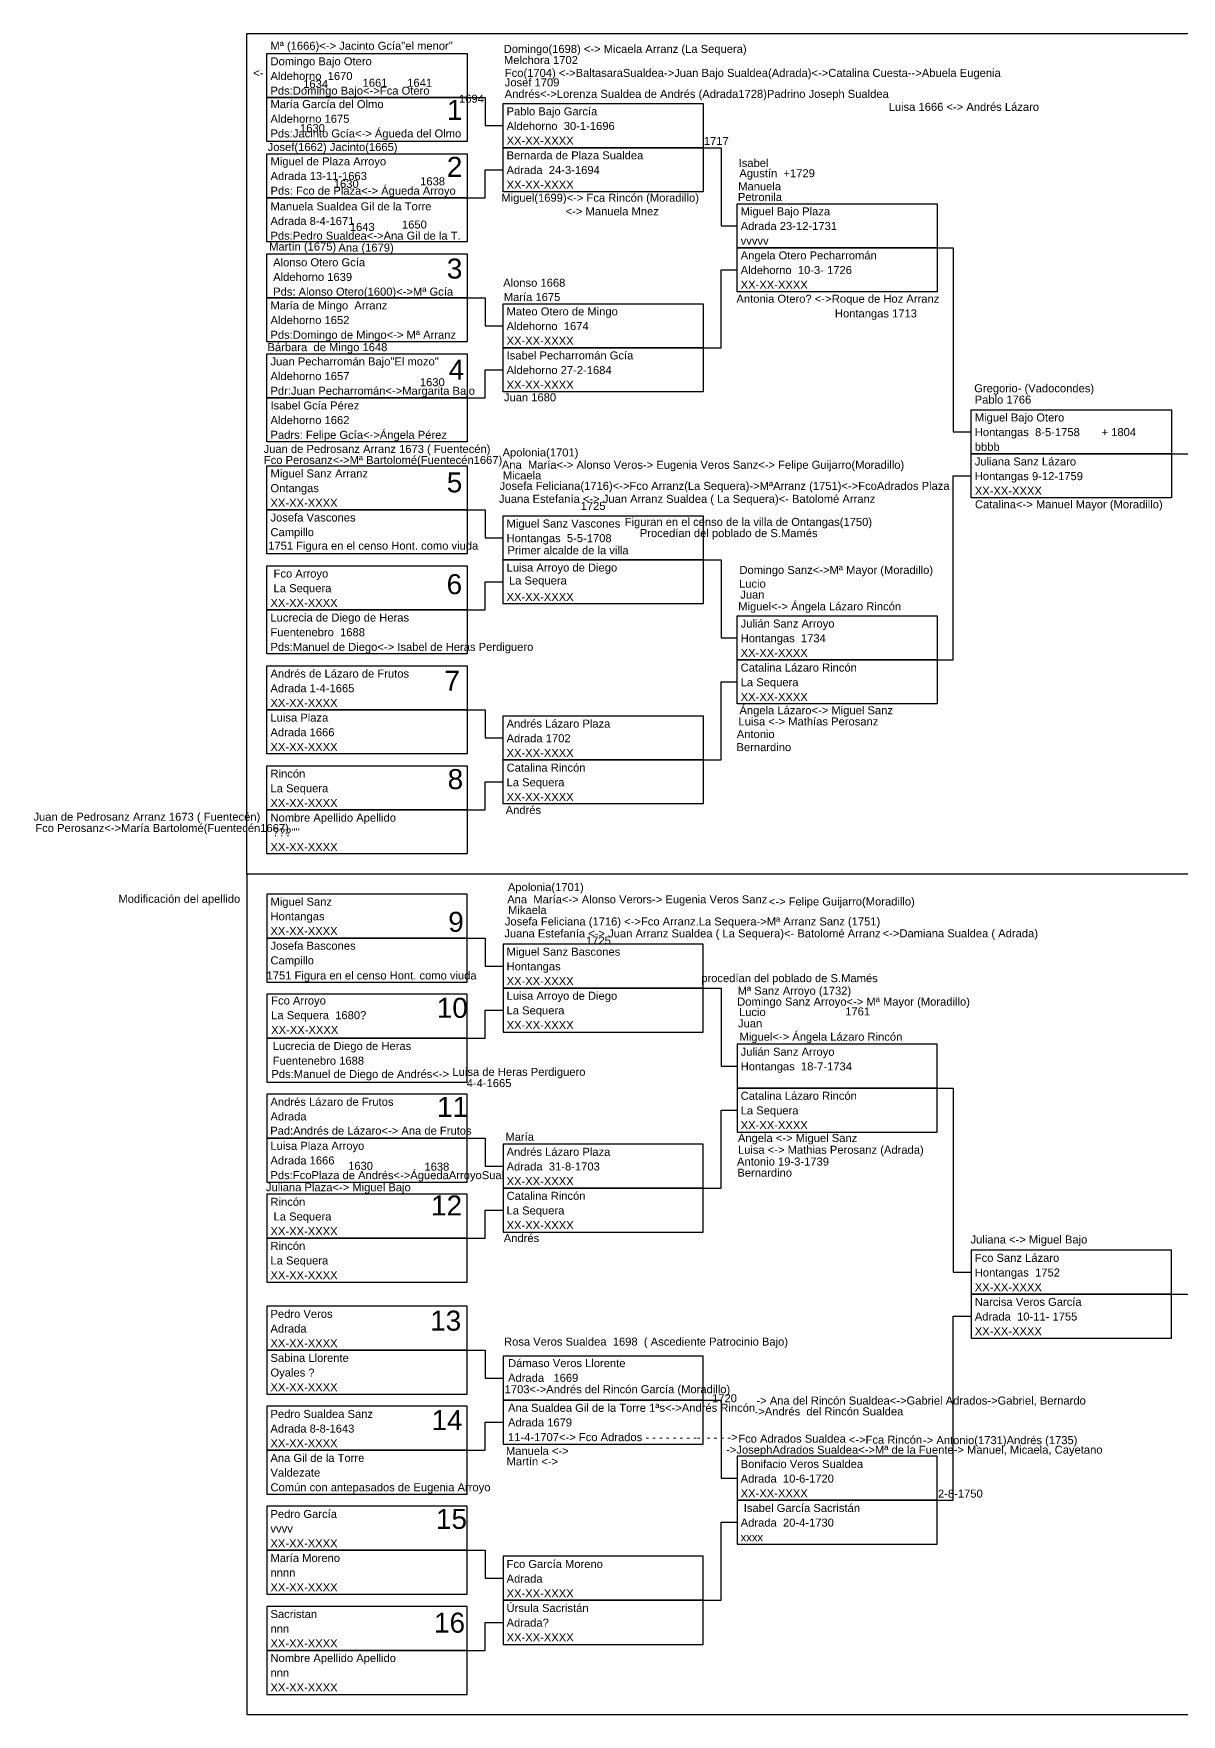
# Model space of a CAD drawing. Header units: millimetres. Extents: x -16844 to 23151, y -8543 to 4892.
# Drawn here: x -3122.6 to -2835.8, y -1500 to -1080 of the extents above; entities that cross this region are included whole.
import ezdxf
from ezdxf.enums import TextEntityAlignment as Align

# ---------------------------------------------------------------- set-up
doc = ezdxf.new("R2010")
doc.units = ezdxf.units.MM
doc.layers.add('Sanz', color=230, linetype='Continuous')
doc.styles.add('Arial', font='arial.ttf', dxfattribs={"height": 0.01})

# ---------------------------------------------------------------- blocks, each defined once
blk = doc.blocks.new('Hoja superior')
for points in [[(0, 210), (297, 210), (297, 0), (0, 0)], [(5, 205), (55, 205), (55, 194), (5, 194)], [(5, 194), (55, 194), (55, 183), (5, 183)], [(64, 192.5), (114, 192.5), (114, 181.5), (64, 181.5)], [(64, 181.5), (114, 181.5), (114, 170.5), (64, 170.5)], [(5, 180), (55, 180), (55, 169), (5, 169)], [(5, 169), (55, 169), (55, 158), (5, 158)], [(122.5, 167.5), (172.5, 167.5), (172.5, 156.5), (122.5, 156.5)], [(122.5, 156.5), (172.5, 156.5), (172.5, 145.5), (122.5, 145.5)], [(5, 155), (55, 155), (55, 144), (5, 144)], [(5, 144), (55, 144), (55, 133), (5, 133)], [(64, 142.5), (114, 142.5), (114, 131.5), (64, 131.5)], [(64, 131.5), (114, 131.5), (114, 120.5), (64, 120.5)], [(5, 130), (55, 130), (55, 119), (5, 119)], [(5, 119), (55, 119), (55, 108), (5, 108)], [(181, 116), (231, 116), (231, 105), (181, 105)], [(181, 105), (231, 105), (231, 94), (181, 94)], [(5, 102), (55, 102), (55, 91), (5, 91)], [(5, 91), (55, 91), (55, 80), (5, 80)], [(64, 89.5), (114, 89.5), (114, 78.5), (64, 78.5)], [(5, 77), (55, 77), (55, 66), (5, 66)], [(64, 78.5), (114, 78.5), (114, 67.5), (64, 67.5)], [(5, 66), (55, 66), (55, 55), (5, 55)], [(122.5, 64.5), (172.5, 64.5), (172.5, 53.5), (122.5, 53.5)], [(5, 52), (55, 52), (55, 41), (5, 41)], [(122.5, 53.5), (172.5, 53.5), (172.5, 42.5), (122.5, 42.5)], [(5, 41), (55, 41), (55, 30), (5, 30)], [(64, 39.5), (114, 39.5), (114, 28.5), (64, 28.5)], [(5, 27), (55, 27), (55, 16), (5, 16)], [(64, 28.5), (114, 28.5), (114, 17.5), (64, 17.5)], [(5, 16), (55, 16), (55, 5), (5, 5)], [(240, 5), (290, 5), (290, 16), (240, 16)]]:
    blk.add_lwpolyline(points, close=True)
for points in [[(55, 194), (59.5, 194), (59.5, 187), (64, 187)], [(114, 181.5), (118.5, 181.5), (118.5, 162), (122.5, 162)], [(55, 169), (59.5, 169), (59.5, 176), (64, 176)], [(172.5, 156.5), (176.5, 156.5), (176.5, 110.5), (181, 110.5)], [(114, 131.5), (118.5, 131.5), (118.5, 151), (122.5, 151)], [(55, 144), (59.5, 144), (59.5, 137), (64, 137)], [(55, 119), (59.5, 119), (59.5, 126), (64, 126)], [(231, 105), (235.5, 105), (235.5, 10.5), (240, 10.5)], [(172.5, 53.5), (176.5, 53.5), (176.5, 99.5), (181, 99.5)], [(55, 91), (59.5, 91), (59.5, 84), (64, 84)], [(114, 78.5), (118.5, 78.5), (118.5, 59), (122.5, 59)], [(55, 66), (59.5, 66), (59.5, 73), (64, 73)], [(114, 28.5), (118.5, 28.5), (118.5, 48), (122.5, 48)], [(55, 41), (59.5, 41), (59.5, 34), (64, 34)], [(55, 16), (59.5, 16), (59.5, 23), (64, 23)]]:
    blk.add_lwpolyline(points)
blk = doc.blocks.new('Hoja inferior')
for points in [[(0, -210), (297, -210), (297, 0), (0, 0)], [(5, -16), (55, -16), (55, -5), (5, -5)], [(240, -5), (290, -5), (290, -16), (240, -16)], [(5, -27), (55, -27), (55, -16), (5, -16)], [(64, -28.5), (114, -28.5), (114, -17.5), (64, -17.5)], [(64, -39.5), (114, -39.5), (114, -28.5), (64, -28.5)], [(5, -41), (55, -41), (55, -30), (5, -30)], [(5, -52), (55, -52), (55, -41), (5, -41)], [(122.5, -53.5), (172.5, -53.5), (172.5, -42.5), (122.5, -42.5)], [(122.5, -64.5), (172.5, -64.5), (172.5, -53.5), (122.5, -53.5)], [(5, -66), (55, -66), (55, -55), (5, -55)], [(5, -77), (55, -77), (55, -66), (5, -66)], [(64, -78.5), (114, -78.5), (114, -67.5), (64, -67.5)], [(64, -89.5), (114, -89.5), (114, -78.5), (64, -78.5)], [(5, -91), (55, -91), (55, -80), (5, -80)], [(5, -102), (55, -102), (55, -91), (5, -91)], [(181, -105), (231, -105), (231, -94), (181, -94)], [(181, -116), (231, -116), (231, -105), (181, -105)], [(5, -119), (55, -119), (55, -108), (5, -108)], [(5, -130), (55, -130), (55, -119), (5, -119)], [(64, -131.5), (114, -131.5), (114, -120.5), (64, -120.5)], [(5, -144), (55, -144), (55, -133), (5, -133)], [(64, -142.5), (114, -142.5), (114, -131.5), (64, -131.5)], [(5, -155), (55, -155), (55, -144), (5, -144)], [(122.5, -156.5), (172.5, -156.5), (172.5, -145.5), (122.5, -145.5)], [(5, -169), (55, -169), (55, -158), (5, -158)], [(122.5, -167.5), (172.5, -167.5), (172.5, -156.5), (122.5, -156.5)], [(5, -180), (55, -180), (55, -169), (5, -169)], [(64, -181.5), (114, -181.5), (114, -170.5), (64, -170.5)], [(5, -194), (55, -194), (55, -183), (5, -183)], [(64, -192.5), (114, -192.5), (114, -181.5), (64, -181.5)], [(5, -205), (55, -205), (55, -194), (5, -194)]]:
    blk.add_lwpolyline(points, close=True)
for points in [[(231, -105), (235.5, -105), (235.5, -10.5), (240, -10.5)], [(55, -16), (59.5, -16), (59.5, -23), (64, -23)], [(114, -28.5), (118.5, -28.5), (118.5, -48), (122.5, -48)], [(55, -41), (59.5, -41), (59.5, -34), (64, -34)], [(172.5, -53.5), (176.5, -53.5), (176.5, -99.5), (181, -99.5)], [(114, -78.5), (118.5, -78.5), (118.5, -59), (122.5, -59)], [(55, -66), (59.5, -66), (59.5, -73), (64, -73)], [(55, -91), (59.5, -91), (59.5, -84), (64, -84)], [(172.5, -156.5), (176.5, -156.5), (176.5, -110.5), (181, -110.5)], [(55, -119), (59.5, -119), (59.5, -126), (64, -126)], [(114, -131.5), (118.5, -131.5), (118.5, -151), (122.5, -151)], [(55, -144), (59.5, -144), (59.5, -137), (64, -137)], [(114, -181.5), (118.5, -181.5), (118.5, -162), (122.5, -162)], [(55, -169), (59.5, -169), (59.5, -176), (64, -176)], [(55, -194), (59.5, -194), (59.5, -187), (64, -187)]]:
    blk.add_lwpolyline(points)
blk = doc.blocks.new('Casilla')
at = {"style": 'Arial'}
for tag, p in [('NOMBRE', (0.88, 8.08)), ('LUGAR_NACIMIENTO', (0.88, 4.42)), ('FECHA', (0.88, 0.75))]:
    blk.add_attdef(tag, p, '', height=2, dxfattribs=at)
blk = doc.blocks.new('Hermanos')
at = {"style": 'Arial'}
blk.add_attdef('NOMBRE', (0, 0), '', height=2, dxfattribs=at)

msp = doc.modelspace()

# ---------------------------------------------------------------- block references
for name, p, values in [('Hermanos', (-3063.47, -1084.04), {'NOMBRE': 'Mª (1666)<-> Jacinto Gcía"el menor"'}), ('Hermanos', (-3005.17, -1084.82), {'NOMBRE': 'Domingo(1698) <-> Micaela Arranz (La Sequera)'}), ('Casilla', (-3064.33, -1096), {'NOMBRE': 'Domingo Bajo Otero', 'LUGAR_NACIMIENTO': 'Aldehorno  1670', 'FECHA': 'Pds:Domingo Bajo<->Fca Otero'}), ('Hermanos', (-3005.11, -1087.6), {'NOMBRE': 'Melchora 1702'}), ('Hermanos', (-3055.27, -1093.59), {'NOMBRE': '1634'}), ('Hermanos', (-3040.43, -1093.27), {'NOMBRE': '1661'}), ('Hermanos', (-3029.27, -1093.27), {'NOMBRE': '1641'}), ('Hermanos', (-3004.91, -1093.19), {'NOMBRE': 'Josef 1709'}), ('Hermanos', (-3016.34, -1097.26), {'NOMBRE': '1694'}), ('Hermanos', (-3004.93, -1096.05), {'NOMBRE': 'Andrés<->Lorenza Sualdea de Andrés (Adrada1728)Padrino Joseph Sualdea'}), ('Casilla', (-3064.33, -1106.7), {'NOMBRE': 'María García del Olmo', 'LUGAR_NACIMIENTO': 'Aldehorno 1675', 'FECHA': 'Pds:Jacinto Gcía<-> Águeda del Olmo'}), ('Casilla', (-3005.33, -1108.5), {'NOMBRE': 'Pablo Bajo García', 'LUGAR_NACIMIENTO': 'Aldehorno  30-1-1696', 'FECHA': 'XX-XX-XXXX'}), ('Hermanos', (-2908.97, -1099.3), {'NOMBRE': 'Luisa 1666 <-> Andrés Lázaro'}), ('Hermanos', (-3056.07, -1104.6), {'NOMBRE': '1630'}), ('Hermanos', (-3064.15, -1109.33), {'NOMBRE': 'Josef(1662) Jacinto(1665)'}), ('Hermanos', (-2955.15, -1107.83), {'NOMBRE': '1717'}), ('Casilla', (-3064.31, -1121), {'NOMBRE': 'Miguel de Plaza Arroyo', 'LUGAR_NACIMIENTO': 'Adrada 13-11-1663', 'FECHA': 'Pds: Fco de Plaza<-> Águeda Arroyo'}), ('Casilla', (-3005.33, -1119.5), {'NOMBRE': 'Bernarda de Plaza Sualdea', 'LUGAR_NACIMIENTO': 'Adrada  24-3-1694', 'FECHA': 'XX-XX-XXXX'}), ('Hermanos', (-2946.46, -1113.32), {'NOMBRE': 'Isabel'}), ('Hermanos', (-3047.62, -1118.55), {'NOMBRE': '1630'}), ('Hermanos', (-3026.05, -1117.91), {'NOMBRE': '1638'}), ('Hermanos', (-2946.57, -1119.16), {'NOMBRE': 'Manuela'}), ('Hermanos', (-2946.28, -1115.89), {'NOMBRE': 'Agustín  +1729'}), ('Hermanos', (-3005.75, -1122.01), {'NOMBRE': 'Miguel(1699)<-> Fca Rincón (Moradillo)'}), ('Hermanos', (-2946.65, -1121.83), {'NOMBRE': 'Petronila'}), ('Casilla', (-3064.33, -1132.24), {'NOMBRE': 'Manuela Sualdea Gil de la Torre', 'LUGAR_NACIMIENTO': 'Adrada 8-4-1671', 'FECHA': 'Pds:Pedro Sualdea<->Ana Gil de la T.'}), ('Casilla', (-2946.83, -1133.5), {'NOMBRE': 'Miguel Bajo Plaza', 'LUGAR_NACIMIENTO': 'Adrada 23-12-1731', 'FECHA': 'vvvvv'}), ('Hermanos', (-3043.62, -1129.3), {'NOMBRE': '1643'}), ('Hermanos', (-3030.59, -1128.71), {'NOMBRE': '1650'}), ('Hermanos', (-3063.79, -1134.21), {'NOMBRE': 'Martín (1675) '}), ('Hermanos', (-3046.47, -1134.47), {'NOMBRE': 'Ana (1679)'}), ('Casilla', (-3063.66, -1146.22), {'NOMBRE': 'Alonso Otero Gcía', 'LUGAR_NACIMIENTO': 'Aldehorno 1639', 'FECHA': 'Pds: Alonso Otero(1600)<->Mª Gcía'}), ('Casilla', (-2946.83, -1144.5), {'NOMBRE': 'Angela Otero Pecharromán', 'LUGAR_NACIMIENTO': 'Aldehorno  10-3- 1726', 'FECHA': 'XX-XX-XXXX'}), ('Hermanos', (-3005.3, -1143.25), {'NOMBRE': 'Alonso 1668'}), ('Hermanos', (-3005.15, -1146.83), {'NOMBRE': 'María 1675'}), ('Casilla', (-3064.33, -1157), {'NOMBRE': 'María de Mingo  Arranz', 'LUGAR_NACIMIENTO': 'Aldehorno 1652', 'FECHA': 'Pds:Domingo de Mingo<-> Mª Arranz'}), ('Casilla', (-3005.33, -1158.5), {'NOMBRE': 'Mateo Otero de Mingo', 'LUGAR_NACIMIENTO': 'Aldehorno  1674', 'FECHA': 'XX-XX-XXXX'}), ('Hermanos', (-3064.21, -1159.35), {'NOMBRE': 'Bárbara  de Mingo 1648'}), ('Casilla', (-3064.33, -1171), {'NOMBRE': 'Juan Pecharromán Bajo"El mozo"', 'LUGAR_NACIMIENTO': 'Aldehorno 1657', 'FECHA': 'Pdr:Juan Pecharromán<->Margarita Bajo'}), ('Casilla', (-3005.33, -1169.5), {'NOMBRE': 'Isabel Pecharromán Gcía', 'LUGAR_NACIMIENTO': 'Aldehorno 27-2-1684', 'FECHA': 'XX-XX-XXXX'}), ('Hermanos', (-3026.12, -1168.11), {'NOMBRE': '1630'}), ('Hermanos', (-2887.6, -1169.62), {'NOMBRE': 'Gregorio- (Vadocondes)'}), ('Casilla', (-3064.33, -1182), {'NOMBRE': 'Isabel Gcía Pérez', 'LUGAR_NACIMIENTO': 'Aldehorno 1662', 'FECHA': 'Padrs: Felipe Gcía<->Ángela Pérez'}), ('Hermanos', (-3005.12, -1171.89), {'NOMBRE': 'Juan 1680'}), ('Hermanos', (-2887.47, -1172.45), {'NOMBRE': 'Pablo 1766'}), ('Casilla', (-2888.33, -1185), {'NOMBRE': 'Miguel Bajo Otero', 'LUGAR_NACIMIENTO': 'Hontangas  8-5-1758       + 1804', 'FECHA': 'bbbb'}), ('Hermanos', (-3006.23, -1185.66), {'NOMBRE': ' Apolonia(1701)'}), ('Hermanos', (-3006.4, -1188.75), {'NOMBRE': ' Ana  María<-> Alonso Veros-> Eugenia Veros Sanz<-> Felipe Guijarro(Moradillo)'}), ('Casilla', (-2888.33, -1196), {'NOMBRE': 'Juliana Sanz Lázaro', 'LUGAR_NACIMIENTO': 'Hontangas 9-12-1759', 'FECHA': 'XX-XX-XXXX'}), ('Casilla', (-3064.33, -1199), {'NOMBRE': 'Miguel Sanz Arranz', 'LUGAR_NACIMIENTO': 'Ontangas', 'FECHA': 'XX-XX-XXXX'}), ('Hermanos', (-3006.19, -1194.01), {'NOMBRE': 'Josefa Feliciana(1716)<->Fco Arranz(La Sequera)->MªArranz (1751)<->FcoAdrados Plaza'}), ('Hermanos', (-3005.4, -1191.4), {'NOMBRE': 'Micaela'}), ('Hermanos', (-3006.34, -1197.25), {'NOMBRE': 'Juana Estefanía <-> Juan Arranz Sualdea ( La Sequera)<- Batolomé Arranz'}), ('Hermanos', (-2887.39, -1198.62), {'NOMBRE': 'Catalina<-> Manuel Mayor (Moradillo)'}), ('Hermanos', (-2985.94, -1199.03), {'NOMBRE': '1725'}), ('Hermanos', (-2971.15, -1205.82), {'NOMBRE': 'Procedían del poblado de S.Mamés'}), ('Hermanos', (-2946.26, -1215.02), {'NOMBRE': 'Domingo Sanz<->Mª Mayor (Moradillo)'}), ('Casilla', (-3064.33, -1224), {'NOMBRE': ' Fco Arroyo', 'LUGAR_NACIMIENTO': ' La Sequera', 'FECHA': 'XX-XX-XXXX'}), ('Hermanos', (-3003.85, -1217.66), {'NOMBRE': 'La Sequera'}), ('Hermanos', (-2946.35, -1218.46), {'NOMBRE': 'Lucio'}), ('Hermanos', (-2946.06, -1221.18), {'NOMBRE': 'Juan'}), ('Casilla', (-2946.83, -1236.5), {'NOMBRE': 'Julián Sanz Arroyo', 'LUGAR_NACIMIENTO': 'Hontangas  1734', 'FECHA': 'XX-XX-XXXX'}), ('Casilla', (-3064.33, -1249), {'NOMBRE': 'Andrés de Lázaro de Frutos', 'LUGAR_NACIMIENTO': 'Adrada 1-4-1665', 'FECHA': 'XX-XX-XXXX'}), ('Casilla', (-2946.83, -1247.5), {'NOMBRE': 'Catalina Lázaro Rincón', 'LUGAR_NACIMIENTO': 'La Sequera', 'FECHA': 'XX-XX-XXXX'}), ('Casilla', (-3064.33, -1260), {'NOMBRE': 'Luisa Plaza', 'LUGAR_NACIMIENTO': 'Adrada 1666', 'FECHA': 'XX-XX-XXXX'}), ('Casilla', (-3005.33, -1261.5), {'NOMBRE': 'Andrés Lázaro Plaza', 'LUGAR_NACIMIENTO': 'Adrada 1702', 'FECHA': 'XX-XX-XXXX'}), ('Hermanos', (-2946.49, -1252.88), {'NOMBRE': 'Luisa <-> Mathías Perosanz'}), ('Hermanos', (-2946.93, -1256.04), {'NOMBRE': 'Antonio'}), ('Hermanos', (-2947, -1259.3), {'NOMBRE': 'Bernardino'}), ('Casilla', (-3064.33, -1274), {'NOMBRE': 'Rincón', 'LUGAR_NACIMIENTO': 'La Sequera', 'FECHA': 'XX-XX-XXXX'}), ('Casilla', (-3005.33, -1272.5), {'NOMBRE': 'Catalina Rincón', 'LUGAR_NACIMIENTO': 'La Sequera', 'FECHA': 'XX-XX-XXXX'}), ('Casilla', (-3064.33, -1285), {'NOMBRE': 'Nombre Apellido Apellido', 'LUGAR_NACIMIENTO': "'???''''", 'FECHA': 'XX-XX-XXXX'}), ('Hermanos', (-3004.68, -1275), {'NOMBRE': 'Andrés'}), ('Hermanos', (-3004.9, -1294.26), {'NOMBRE': ' Apolonia(1701)'}), ('Casilla', (-3064.33, -1306), {'NOMBRE': 'Miguel Sanz', 'LUGAR_NACIMIENTO': 'Hontangas', 'FECHA': 'XX-XX-XXXX'}), ('Hermanos', (-3005.07, -1297.34), {'NOMBRE': ' Ana  María<-> Alonso Verors-> Eugenia Veros Sanz'}), ('Hermanos', (-3004.88, -1302.86), {'NOMBRE': 'Josefa Feliciana (1716) <->Fco Arranz.La Sequera->Mª Arranz Sanz (1751)'}), ('Hermanos', (-3004.07, -1300), {'NOMBRE': 'Mikaela'}), ('Hermanos', (-3005.01, -1305.85), {'NOMBRE': 'Juana Estefanía <-> Juan Arranz Sualdea ( La Sequera)<- Batolomé Arranz'}), ('Hermanos', (-2984.61, -1307.63), {'NOMBRE': '1725'}), ('Hermanos', (-2911.25, -1305.82), {'NOMBRE': ' <->Damiana Sualdea ( Adrada)'}), ('Casilla', (-3005.33, -1318.5), {'NOMBRE': 'Miguel Sanz Bascones', 'LUGAR_NACIMIENTO': 'Hontangas', 'FECHA': 'XX-XX-XXXX'}), ('Hermanos', (-2946.7, -1320.16), {'NOMBRE': 'Mª Sanz Arroyo (1732)'}), ('Casilla', (-3064.15, -1330.7), {'NOMBRE': 'Fco Arroyo', 'LUGAR_NACIMIENTO': 'La Sequera  1680?', 'FECHA': 'XX-XX-XXXX'}), ('Casilla', (-3005.33, -1329.5), {'NOMBRE': 'Luisa Arroyo de Diego', 'LUGAR_NACIMIENTO': 'La Sequera', 'FECHA': 'XX-XX-XXXX'}), ('Hermanos', (-2946.83, -1322.89), {'NOMBRE': 'Domingo Sanz Arroyo<-> Mª Mayor (Moradillo)'}), ('Hermanos', (-2946.62, -1328.33), {'NOMBRE': 'Juan'}), ('Hermanos', (-2946.37, -1325.5), {'NOMBRE': 'Lucio'}), ('Hermanos', (-2919.83, -1325.34), {'NOMBRE': '1761'}), ('Casilla', (-2946.83, -1354.5), {'NOMBRE': 'Catalina Lázaro Rincón', 'LUGAR_NACIMIENTO': 'La Sequera', 'FECHA': 'XX-XX-XXXX'}), ('Hermanos', (-3063.51, -1355.13), {'NOMBRE': 'Pad:Andrés de Lázaro<-> Ana de Frutos'}), ('Hermanos', (-3004.75, -1356.66), {'NOMBRE': 'María'}), ('Casilla', (-3064.33, -1367), {'NOMBRE': 'Luisa Plaza Arroyo', 'LUGAR_NACIMIENTO': 'Adrada 1666', 'FECHA': 'Pds:FcoPlaza de Andrés<->ÁguedaArroyoSual'}), ('Casilla', (-3005.33, -1368.5), {'NOMBRE': 'Andrés Lázaro Plaza', 'LUGAR_NACIMIENTO': 'Adrada  31-8-1703', 'FECHA': 'XX-XX-XXXX'}), ('Hermanos', (-2946.87, -1362.85), {'NOMBRE': 'Antonio 19-3-1739'}), ('Hermanos', (-2946.64, -1359.91), {'NOMBRE': 'Luisa <-> Mathias Perosanz (Adrada)'}), ('Hermanos', (-3044.83, -1363.92), {'NOMBRE': ' 1630'}), ('Hermanos', (-3025.76, -1364.13), {'NOMBRE': ' 1638'}), ('Hermanos', (-2946.78, -1365.64), {'NOMBRE': 'Bernardino'}), ('Hermanos', (-3064.58, -1369.28), {'NOMBRE': 'Juliana Plaza<-> Miguel Bajo'}), ('Casilla', (-3064.33, -1381), {'NOMBRE': 'Rincón', 'LUGAR_NACIMIENTO': ' La Sequera', 'FECHA': 'XX-XX-XXXX'}), ('Casilla', (-3005.33, -1379.5), {'NOMBRE': 'Catalina Rincón', 'LUGAR_NACIMIENTO': 'La Sequera', 'FECHA': 'XX-XX-XXXX'}), ('Casilla', (-3064.33, -1392), {'NOMBRE': 'Rincón', 'LUGAR_NACIMIENTO': 'La Sequera', 'FECHA': 'XX-XX-XXXX'}), ('Hermanos', (-3005.15, -1381.97), {'NOMBRE': 'Andrés'}), ('Hermanos', (-2888.52, -1382.33), {'NOMBRE': 'Juliana <-> Miguel Bajo'}), ('Casilla', (-2888.33, -1395), {'NOMBRE': 'Fco Sanz Lázaro', 'LUGAR_NACIMIENTO': 'Hontangas  1752', 'FECHA': 'XX-XX-XXXX'}), ('Casilla', (-2888.33, -1406), {'NOMBRE': 'Narcisa Veros García', 'LUGAR_NACIMIENTO': 'Adrada  10-11- 1755', 'FECHA': 'XX-XX-XXXX'}), ('Casilla', (-3064.33, -1409), {'NOMBRE': 'Pedro Veros', 'LUGAR_NACIMIENTO': 'Adrada', 'FECHA': 'XX-XX-XXXX'}), ('Hermanos', (-3005.09, -1407.85), {'NOMBRE': 'Rosa Veros Sualdea  1698  ( Ascediente Patrocinio Bajo)'}), ('Casilla', (-3064.33, -1420), {'NOMBRE': 'Sabina Llorente', 'LUGAR_NACIMIENTO': 'Oyales ?', 'FECHA': 'XX-XX-XXXX'}), ('Hermanos', (-2953.1, -1422), {'NOMBRE': '1720'}), ('Hermanos', (-2942.5, -1425.29), {'NOMBRE': '->Andrés  del Rincón Sualdea '}), ('Hermanos', (-2942.01, -1422.58), {'NOMBRE': '-> Ana del Rincón Sualdea<->Gabriel Adrados->Gabriel, Bernardo '}), ('Casilla', (-3064.33, -1434), {'NOMBRE': 'Pedro Sualdea Sanz', 'LUGAR_NACIMIENTO': 'Adrada 8-8-1643', 'FECHA': 'XX-XX-XXXX'}), ('Hermanos', (-2918.94, -1432.36), {'NOMBRE': '<->Fca Rincón'}), ('Hermanos', (-3004.61, -1435.16), {'NOMBRE': 'Manuela <-> '}), ('Hermanos', (-3004.46, -1437.79), {'NOMBRE': 'Martín <->'}), ('Casilla', (-2946.83, -1446.5), {'NOMBRE': 'Bonifacio Veros Sualdea', 'LUGAR_NACIMIENTO': 'Adrada  10-6-1720', 'FECHA': 'XX-XX-XXXX'}), ('Hermanos', (-2896.65, -1445.83), {'NOMBRE': '2-8-1750'}), ('Casilla', (-3064.33, -1459), {'NOMBRE': 'Pedro García', 'LUGAR_NACIMIENTO': 'vvvv', 'FECHA': 'XX-XX-XXXX'}), ('Casilla', (-2946.83, -1457.5), {'NOMBRE': '^IIsabel García Sacristán', 'LUGAR_NACIMIENTO': 'Adrada  20-4-1730', 'FECHA': 'xxxx    '}), ('Casilla', (-3064.33, -1470), {'NOMBRE': 'María Moreno', 'LUGAR_NACIMIENTO': 'nnnn', 'FECHA': 'XX-XX-XXXX'}), ('Casilla', (-3005.33, -1471.5), {'NOMBRE': 'Fco García Moreno', 'LUGAR_NACIMIENTO': 'Adrada', 'FECHA': 'XX-XX-XXXX'}), ('Casilla', (-3064.33, -1484), {'NOMBRE': 'Sacristan', 'LUGAR_NACIMIENTO': 'nnn', 'FECHA': 'XX-XX-XXXX'}), ('Casilla', (-3005.33, -1482.5), {'NOMBRE': 'Úrsula Sacristán', 'LUGAR_NACIMIENTO': 'Adrada?', 'FECHA': 'XX-XX-XXXX'}), ('Casilla', (-3064.33, -1495), {'NOMBRE': 'Nombre Apellido Apellido', 'LUGAR_NACIMIENTO': 'nnn', 'FECHA': 'XX-XX-XXXX'})]:
    msp.add_blockref(name, p).add_auto_attribs(values)
ref = msp.add_blockref('Hermanos', (-3067.77, -1090.83))
ref.add_attrib('NOMBRE', '<-', (-3067.77, -1090.83), dxfattribs={"color": 30, "height": 2, "style": 'Arial'})
ref = msp.add_blockref('Hermanos', (-3004.89, -1090.82))
ref.add_attrib('NOMBRE', 'Fco(1704) <->BaltasaraSualdea->Juan Bajo Sualdea(Adrada)<->Catalina Cuesta-->Abuela Eugenia', (-3004.89, -1090.82), dxfattribs={"color": 30, "height": 2, "style": 'Arial'})
ref = msp.add_blockref('Hermanos', (-3006.76, -1125.4))
ref.add_attrib('NOMBRE', '                      <-> Manuela Mnez', (-3006.76, -1125.4), dxfattribs={"color": 30, "height": 2, "style": 'Arial'})
ref = msp.add_blockref('Casilla', (-2947.89, -1155.33))
ref.add_attrib('NOMBRE', 'Antonia Otero? <->', (-2947.01, -1147.25), dxfattribs={"height": 2, "style": 'Arial'})
ref = msp.add_blockref('Casilla', (-2924.06, -1155.33))
ref.add_attrib('NOMBRE', 'Roque de Hoz Arranz', (-2923.18, -1147.25), dxfattribs={"height": 2, "style": 'Arial'})
ref.add_attrib('LUGAR_NACIMIENTO', ' Hontangas 1713', (-2923.18, -1150.92), dxfattribs={"color": 7, "height": 2, "style": 'Arial'})
ref = msp.add_blockref('Hermanos', (-3065.17, -1184.78))
ref.add_attrib('NOMBRE', 'Juan de Pedrosanz Arranz 1673 ( Fuentecén)', (-3065.17, -1184.78), dxfattribs={"color": 4, "height": 2, "style": 'Arial'})
ref = msp.add_blockref('Hermanos', (-3065.11, -1187.54))
ref.add_attrib('NOMBRE', 'Fco Perosanz<->Mª Bartolomé(Fuentecén1667)', (-3065.11, -1187.54), dxfattribs={"color": 4, "height": 2, "style": 'Arial'})
ref = msp.add_blockref('Casilla', (-3064.33, -1210))
ref.add_attrib('NOMBRE', 'Josefa Vascones', (-3063.45, -1201.92), dxfattribs={"height": 2, "style": 'Arial'})
ref.add_attrib('LUGAR_NACIMIENTO', 'Campillo', (-3063.45, -1205.58), dxfattribs={"height": 2, "style": 'Arial'})
ref = msp.add_blockref('Hermanos', (-2974.93, -1203.02))
ref.add_attrib('NOMBRE', 'Figuran en el censo de la villa de Ontangas(1750) ', (-2974.93, -1203.02), dxfattribs={"color": 4, "height": 2, "style": 'Arial'})
ref = msp.add_blockref('Casilla', (-3005.33, -1211.5))
ref.add_attrib('NOMBRE', 'Miguel Sanz Vascones', (-3004.45, -1203.42), dxfattribs={"height": 2, "style": 'Arial'})
ref.add_attrib('LUGAR_NACIMIENTO', 'Hontangas  5-5-1708', (-3004.45, -1207.08), dxfattribs={"height": 2, "style": 'Arial'})
ref = msp.add_blockref('Hermanos', (-3064.02, -1208.96))
ref.add_attrib('NOMBRE', '1751 Figura en el censo Hont. como viuda', (-3064.02, -1208.96), dxfattribs={"color": 4, "height": 2, "style": 'Arial'})
ref = msp.add_blockref('Hermanos', (-3004.23, -1210.1))
ref.add_attrib('NOMBRE', 'Primer alcalde de la villa', (-3004.23, -1210.1), dxfattribs={"color": 4, "height": 2, "style": 'Arial'})
ref = msp.add_blockref('Casilla', (-3005.33, -1222.5))
ref.add_attrib('NOMBRE', 'Luisa Arroyo de Diego', (-3004.45, -1214.42), dxfattribs={"height": 2, "style": 'Arial'})
ref.add_attrib('FECHA', 'XX-XX-XXXX', (-3004.45, -1221.75), dxfattribs={"height": 2, "style": 'Arial'})
ref = msp.add_blockref('Hermanos', (-2946.56, -1224.12))
ref.add_attrib('NOMBRE', 'Miguel<-> Ángela Lázaro Rincón', (-2946.56, -1224.12), dxfattribs={"color": 151, "height": 2, "style": 'Arial'})
ref = msp.add_blockref('Casilla', (-3064.33, -1235))
ref.add_attrib('NOMBRE', 'Lucrecia de Diego de Heras', (-3063.45, -1226.92), dxfattribs={"height": 2, "style": 'Arial'})
ref.add_attrib('LUGAR_NACIMIENTO', 'Fuentenebro  1688', (-3063.45, -1230.58), dxfattribs={"height": 2, "style": 'Arial'})
ref.add_attrib('FECHA', 'Pds:Manuel de Diego<-> Isabel de Heras Perdiguero', (-3063.45, -1234.25), dxfattribs={"color": 3, "height": 2, "style": 'Arial'})
ref = msp.add_blockref('Hermanos', (-2946.26, -1250.09))
ref.add_attrib('NOMBRE', 'Ángela Lázaro<-> Miguel Sanz', (-2946.26, -1250.09), dxfattribs={"color": 151, "height": 2, "style": 'Arial'})
ref = msp.add_blockref('Hermanos', (-3122.68, -1276.69))
ref.add_attrib('NOMBRE', 'Juan de Pedrosanz Arranz 1673 ( Fuentecén)', (-3122.68, -1276.69), dxfattribs={"color": 4, "height": 2, "style": 'Arial'})
ref = msp.add_blockref('Hermanos', (-3122.21, -1279.51))
ref.add_attrib('NOMBRE', 'Fco Perosanz<->María Bartolomé(Fuentecén1667)', (-3122.21, -1279.51), dxfattribs={"color": 4, "height": 2, "style": 'Arial'})
ref = msp.add_blockref('Hermanos', (-3101.45, -1297.19))
ref.add_attrib('NOMBRE', 'Modificación del apellido', (-3101.45, -1297.19), dxfattribs={"color": 4, "height": 2, "style": 'Arial'})
ref = msp.add_blockref('Hermanos', (-2938.92, -1297.87))
ref.add_attrib('NOMBRE', '<-> Felipe Guijarro(Moradillo)', (-2938.92, -1297.87), dxfattribs={"color": 3, "height": 2, "style": 'Arial'})
ref = msp.add_blockref('Casilla', (-3064.33, -1317))
ref.add_attrib('NOMBRE', 'Josefa Bascones', (-3063.45, -1308.92), dxfattribs={"height": 2, "style": 'Arial'})
ref.add_attrib('LUGAR_NACIMIENTO', 'Campillo', (-3063.45, -1312.58), dxfattribs={"height": 2, "style": 'Arial'})
ref = msp.add_blockref('Hermanos', (-3064.42, -1316.35))
ref.add_attrib('NOMBRE', '1751 Figura en el censo Hont. como viuda', (-3064.42, -1316.35), dxfattribs={"color": 4, "height": 2, "style": 'Arial'})
ref = msp.add_blockref('Hermanos', (-2955.8, -1317.02))
ref.add_attrib('NOMBRE', 'procedían del poblado de S.Mamés', (-2955.8, -1317.02), dxfattribs={"color": 6, "height": 2, "style": 'Arial'})
ref = msp.add_blockref('Hermanos', (-2946.25, -1331.66))
ref.add_attrib('NOMBRE', 'Miguel<-> Ángela Lázaro Rincón', (-2946.25, -1331.66), dxfattribs={"color": 151, "height": 2, "style": 'Arial'})
ref = msp.add_blockref('Casilla', (-3063.78, -1342.06))
ref.add_attrib('NOMBRE', 'Lucrecia de Diego de Heras', (-3062.9, -1333.98), dxfattribs={"height": 2, "style": 'Arial'})
ref.add_attrib('LUGAR_NACIMIENTO', 'Fuentenebro 1688', (-3062.9, -1337.65), dxfattribs={"height": 2, "style": 'Arial'})
ref = msp.add_blockref('Casilla', (-2946.83, -1343.5))
ref.add_attrib('NOMBRE', 'Julián Sanz Arroyo ', (-2945.95, -1335.42), dxfattribs={"color": 0, "height": 2, "style": 'Arial'})
ref.add_attrib('LUGAR_NACIMIENTO', 'Hontangas  18-7-1734', (-2945.95, -1339.08), dxfattribs={"height": 2, "style": 'Arial'})
ref = msp.add_blockref('Casilla', (-3064.1, -1349.06))
ref.add_attrib('NOMBRE', 'Pds:Manuel de Diego de Andrés<->', (-3063.22, -1340.98), dxfattribs={"height": 2, "style": 'Arial'})
ref = msp.add_blockref('Casilla', (-3018.85, -1348.52))
ref.add_attrib('NOMBRE', 'Luisa de Heras Perdiguero', (-3017.97, -1340.44), dxfattribs={"height": 2, "style": 'Arial'})
ref = msp.add_blockref('Casilla', (-3016.07, -1347.66))
ref.add_attrib('LUGAR_NACIMIENTO', ' 4-4-1665', (-3015.2, -1343.25), dxfattribs={"height": 2, "style": 'Arial'})
ref = msp.add_blockref('Casilla', (-3064.33, -1356))
ref.add_attrib('NOMBRE', 'Andrés Lázaro de Frutos', (-3063.45, -1347.92), dxfattribs={"height": 2, "style": 'Arial'})
ref.add_attrib('LUGAR_NACIMIENTO', 'Adrada', (-3063.45, -1351.58), dxfattribs={"height": 2, "style": 'Arial'})
ref = msp.add_blockref('Hermanos', (-2946.64, -1356.97))
ref.add_attrib('NOMBRE', 'Ángela <-> Miguel Sanz', (-2946.64, -1356.97), dxfattribs={"color": 151, "height": 2, "style": 'Arial'})
ref = msp.add_blockref('Casilla', (-3004.96, -1421.31))
ref.add_attrib('NOMBRE', 'Dámaso Veros Llorente', (-3004.08, -1413.23), dxfattribs={"height": 2, "style": 'Arial'})
ref.add_attrib('LUGAR_NACIMIENTO', 'Adrada   1669', (-3004.08, -1416.9), dxfattribs={"height": 2, "style": 'Arial'})
ref = msp.add_blockref('Casilla', (-3006.58, -1427.83))
ref.add_attrib('NOMBRE', ' 1703<->Andrés del Rincón García (Moradillo)', (-3005.71, -1419.75), dxfattribs={"height": 2, "style": 'Arial'})
ref = msp.add_blockref('Casilla', (-3004.96, -1432.47))
ref.add_attrib('NOMBRE', 'Ana Sualdea Gil de la Torre 1ªs<->Andrés Rincón ', (-3004.09, -1424.39), dxfattribs={"height": 2, "style": 'Arial'})
ref.add_attrib('LUGAR_NACIMIENTO', 'Adrada 1679', (-3004.09, -1428.05), dxfattribs={"height": 2, "style": 'Arial'})
ref.add_attrib('FECHA', '11-4-1707<-> Fco Adrados - - - - - - - --  - - - ->', (-3004.09, -1431.72), dxfattribs={"color": 254, "height": 2, "style": 'Arial'})
ref = msp.add_blockref('Hermanos', (-2946.55, -1432.09))
ref.add_attrib('NOMBRE', 'Fco Adrados Sualdea', (-2946.55, -1432.09), dxfattribs={"color": 254, "height": 2, "style": 'Arial'})
ref = msp.add_blockref('Hermanos', (-2950.84, -1432.47))
ref.add_attrib('NOMBRE', '                                                                 -> Antonio(1731)Andrés (1735)', (-2950.84, -1432.47), dxfattribs={"color": 254, "height": 2, "style": 'Arial'})
ref = msp.add_blockref('Casilla', (-3064.33, -1445))
ref.add_attrib('NOMBRE', 'Ana Gil de la Torre', (-3063.45, -1436.92), dxfattribs={"height": 2, "style": 'Arial'})
ref.add_attrib('LUGAR_NACIMIENTO', 'Valdezate', (-3063.45, -1440.58), dxfattribs={"height": 2, "style": 'Arial'})
ref.add_attrib('FECHA', 'Común con antepasados de Eugenia Arroyo', (-3063.45, -1444.25), dxfattribs={"color": 32, "height": 2, "style": 'Arial'})
ref = msp.add_blockref('Hermanos', (-2949.59, -1434.86))
ref.add_attrib('NOMBRE', '->JosephAdrados Sualdea<->Mª de la Fuente-> Manuel, Micaela, Cayetano', (-2949.59, -1434.86), dxfattribs={"color": 254, "height": 2, "style": 'Arial'})
at = {"layer": 'Sanz'}
for name in ['Hoja superior', 'Hoja inferior']:
    msp.add_blockref(name, (-3069.33, -1290), dxfattribs=at)

# ---------------------------------------------------------------- texts
at = {"style": 'Arial'}
for s, p in [('1', (-3015.49, -1101.58)), ('2', (-3015.5, -1115.8)), ('3', (-3015.5, -1141.21)), ('4', (-3015.02, -1166.44)), ('5', (-3015.51, -1194.63)), ('6', (-3015.55, -1220.07)), ('7', (-3016.11, -1244.22)), ('8', (-3015.29, -1268.79)), ('9', (-3015.15, -1304.45)), ('10', (-3014.13, -1325.94)), ('11', (-3014.06, -1350.69)), ('12', (-3015.56, -1375.33)), ('13', (-3015.78, -1404.11)), ('14', (-3015.43, -1428.97)), ('15', (-3014.33, -1453.65)), ('16', (-3014.82, -1479.58))]:
    msp.add_text(s, height=5, dxfattribs=at).set_placement(p, align=Align.RIGHT)

doc.saveas('drawing.dxf')
